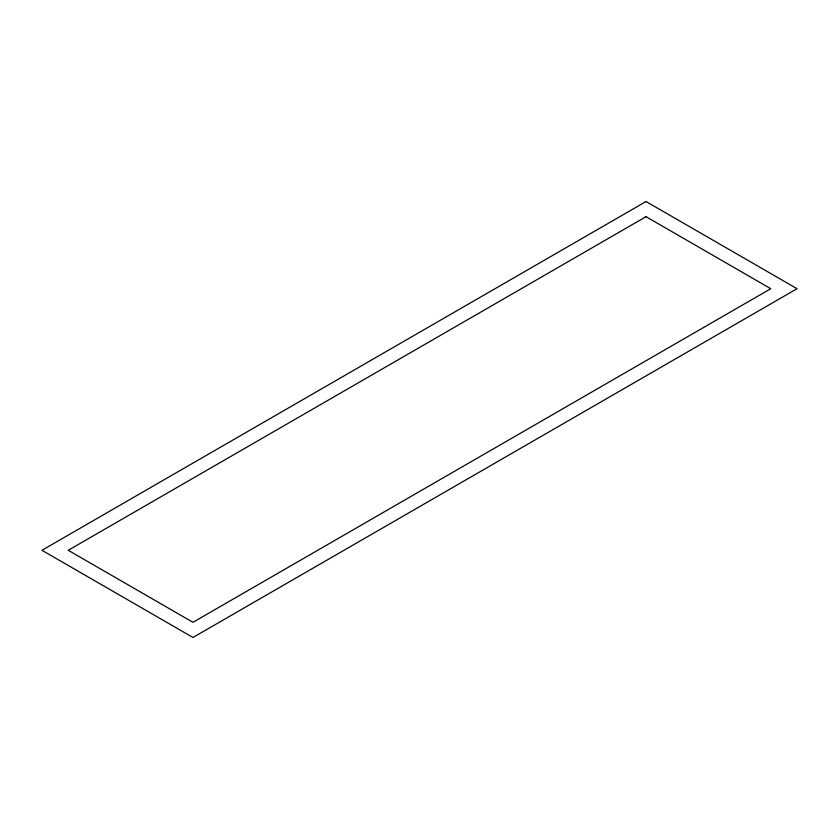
<?xml version="1.0" encoding="UTF-8"?>
<svg xmlns="http://www.w3.org/2000/svg" width="839" height="839" viewBox="0 0 839 839"><rect width="100%" height="100%" fill="white"/><g stroke="black" fill="none" stroke-linecap="round" stroke-linejoin="round"><path stroke-width="1.26" d="M646.03 201.528L41.95 550.29L192.97 637.472L797.05 288.71L646.03 201.528M646.03 216.693L68.232 550.29L192.97 622.307L770.768 288.71L646.03 216.693"/></g></svg>
